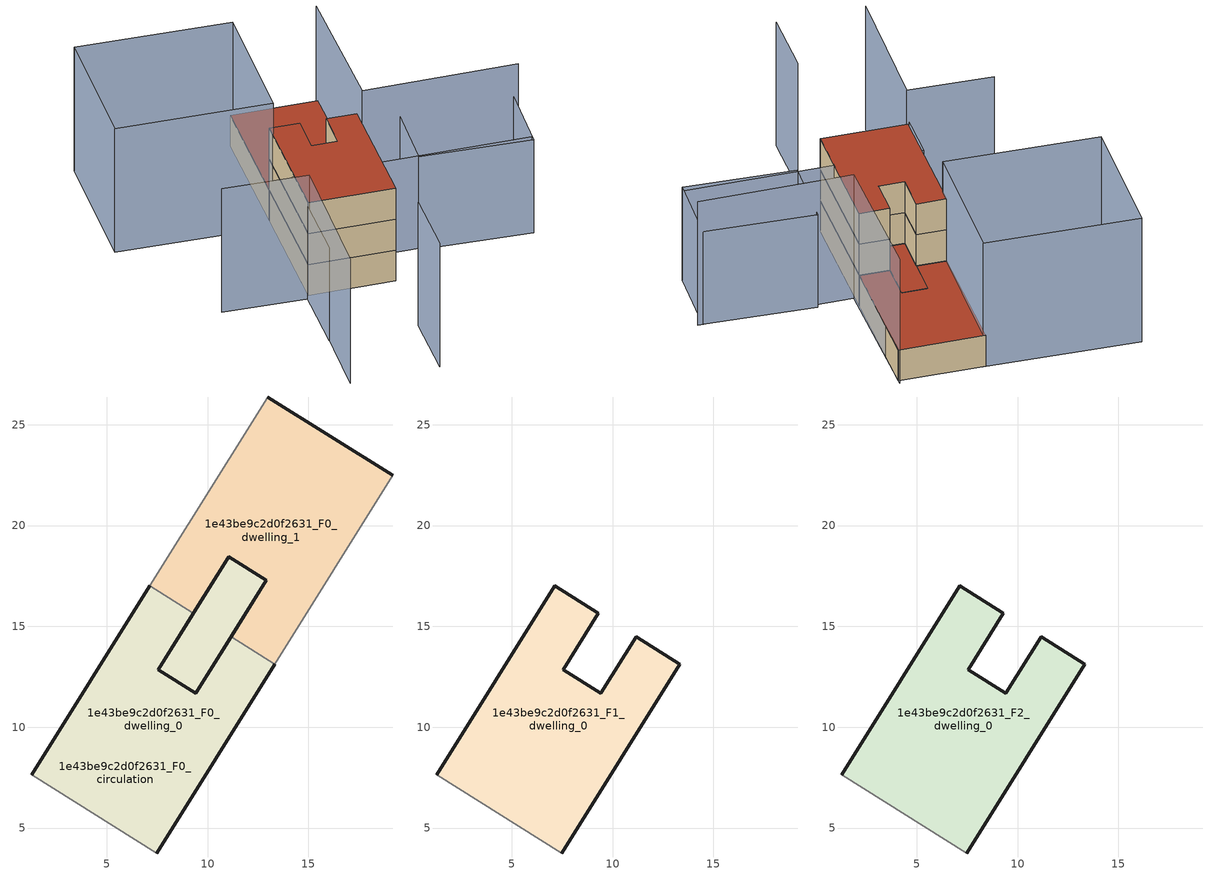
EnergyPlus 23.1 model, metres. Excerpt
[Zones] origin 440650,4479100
1e43be9c2d0f2631_F0_dwelling_0
 floor ground (EU_floor_Construction): 11.16,14.49 13.33,13.13 7.49,3.76 1.28,7.63 7.13,17 9.3,15.65 7.73,13.13 7.54,12.84 9.41,11.68 z0; 12.92,17.3 11.16,14.49 9.41,11.68 7.54,12.84 7.73,13.13 11.05,18.46 z0
 wall outside (EU_wall_Construction): 7.49,3.76 13.33,13.13 / 11.16,14.49 9.41,11.68 7.54,12.84 9.3,15.65 / 7.13,17 1.28,7.63 z0:3
 wall adiabatic (EU_wall_Construction): 1.28,7.63 7.49,3.76 z0:3
 wall to 1e43be9c2d0f2631_F0_dwelling_1 (EU_wall_Construction): 13.33,13.13 11.16,14.49 / 9.3,15.65 7.13,17 z0:3
 roof outside (EU_floor_Construction): 11.16,14.49 12.92,17.3 11.05,18.46 7.73,13.13 7.62,12.96 7.54,12.84 9.41,11.68 z3
1e43be9c2d0f2631_F0_dwelling_1
 floor ground (EU_floor_Construction): 12.92,17.3 11.16,14.49 9.41,11.68 7.54,12.84 9.3,15.65 11.05,18.46 z0; 19.18,22.5 13.33,13.13 11.16,14.49 12.92,17.3 11.05,18.46 9.3,15.65 7.13,17 12.98,26.38 z0
 wall outside (EU_wall_Construction): 9.3,15.65 11.05,18.46 12.92,17.3 11.16,14.49 / 19.18,22.5 12.98,26.38 z0:3
 wall adiabatic (EU_wall_Construction): 12.98,26.38 7.13,17 / 13.33,13.13 19.18,22.5 z0:3
 roof outside (EU_roof_Construction): 13.33,13.13 19.18,22.5 12.98,26.38 7.13,17 9.3,15.65 11.05,18.46 12.92,17.3 11.16,14.49 z3; 11.16,14.49 12.92,17.3 11.05,18.46 9.3,15.65 7.54,12.84 9.41,11.68 z3
1e43be9c2d0f2631_F0_circulation
 floor ground (EU_floor_Construction): 11.16,14.49 13.33,13.13 7.49,3.76 1.28,7.63 7.13,17 9.3,15.65 7.73,13.13 7.54,12.84 9.41,11.68 z0; 12.92,17.3 11.16,14.49 9.41,11.68 7.54,12.84 7.73,13.13 9.3,15.65 11.05,18.46 z0; 19.18,22.5 13.33,13.13 11.16,14.49 12.92,17.3 11.05,18.46 9.3,15.65 7.13,17 12.98,26.38 z0
 wall outside (EU_wall_Construction): 12.92,17.3 11.05,18.46 7.54,12.84 9.41,11.68 12.92,17.3 z0:3
 roof outside (EU_roof_Construction): 11.16,14.49 12.92,17.3 11.05,18.46 9.3,15.65 7.73,13.13 7.54,12.84 9.41,11.68 z3; 7.49,3.76 13.33,13.13 11.16,14.49 9.41,11.68 7.54,12.84 7.73,13.13 9.3,15.65 7.13,17 1.28,7.63 z3; 13.33,13.13 19.18,22.5 12.98,26.38 7.13,17 9.3,15.65 11.05,18.46 12.92,17.3 11.16,14.49 z3
1e43be9c2d0f2631_F1_dwelling_0
 floor to 1e43be9c2d0f2631_F0_dwelling_0 (EU_floor_Construction): 11.16,14.49 13.33,13.13 7.49,3.76 1.28,7.63 7.13,17 9.3,15.65 7.62,12.96 7.54,12.84 9.41,11.68 z3
 wall outside (EU_wall_Construction): 7.49,3.76 13.33,13.13 11.16,14.49 9.41,11.68 7.54,12.84 9.3,15.65 7.13,17 1.28,7.63 z3:6
 wall adiabatic (EU_wall_Construction): 1.28,7.63 7.49,3.76 z3:6
1e43be9c2d0f2631_F2_dwelling_0
 floor to 1e43be9c2d0f2631_F1_dwelling_0 (EU_floor_Construction): 11.16,14.49 13.33,13.13 7.49,3.76 1.28,7.63 7.13,17 9.3,15.65 7.54,12.84 9.41,11.68 z6
 wall outside (EU_wall_Construction): 7.49,3.76 13.33,13.13 11.16,14.49 9.41,11.68 7.54,12.84 9.3,15.65 7.13,17 1.28,7.63 z6:9
 wall adiabatic (EU_wall_Construction): 1.28,7.63 7.49,3.76 z6:9
 roof outside (EU_roof_Construction): 7.49,3.76 13.33,13.13 11.16,14.49 9.41,11.68 7.54,12.84 9.3,15.65 7.13,17 1.28,7.63 z9
shading: 0.71,-6.99 3.94,-1.78 / -5.11,11.24 1,7.27 / 1,7.27 -5.75,-3.13 / 23.94,5.22 12.77,12.06 / 12.77,12.06 19.33,22.77 / 13.17,26.25 6.7,16.17 / 6.7,16.17 -4.4,23.29 / -4.4,23.29 2.07,33.38 / 2.07,33.38 13.17,26.25 z0:12; -2.37,2.12 3.17,11.03 / 3.17,11.03 20.21,0.45 / 23.56,5.46 19.96,0.06 / 19.96,0.06 12.06,5.33 / 12.06,5.33 15.66,10.73 / 15.66,10.73 23.56,5.46 z0:9
[Building]
EU S2 Campaign: North Axis=0; Terrain=City; Solar Distribution=FullExterior
[Site:Location]
Madrid: Latitude=40.5; Longitude=-3.5; Time Zone=1; Elevation=609
[SizingPeriod:WeatherFileDays]
AnnualSizingPeriod: Begin Month=1; Begin Day of Month=1; End Month=12; End Day of Month=31; Day of Week for Start Day=Monday; Use Weather File Daylight Saving Period=No; Use Weather File Rain and Snow Indicators=No
[MATERIAL]
EU_InternalMass_Material: Roughness=MediumRough; Thickness=0.1; Conductivity=1; Density=1800; Specific Heat=900; Thermal Absorptance=0.9; Solar Absorptance=0.7; Visible Absorptance=0.7
[MATERIAL:NOMASS] Roughness=MediumRough; Thermal Absorptance=0.9; Solar Absorptance=0.7; Visible Absorptance=0.7
Name | Thermal Resistance
EU_wall_NoMass | 1.60022
EU_roof_NoMass | 1.57597
EU_floor_NoMass | 0.470652
[CONSTRUCTION]
EU_wall_Construction: EU_wall_NoMass
EU_roof_Construction: EU_roof_NoMass
EU_floor_Construction: EU_floor_NoMass
EU_InternalMass_Construction: EU_InternalMass_Material
[ZONE] Type=1; Multiplier=1; Ceiling Height=autocalculate; Floor Area=autocalculate; Part of Total Floor Area=Yes
Name | Volume
1e43be9c2d0f2631_F0_dwelling_0; 1e43be9c2d0f2631_F0_dwelling_1 | 264.272
1e43be9c2d0f2631_F1_dwelling_0; 1e43be9c2d0f2631_F2_dwelling_0 | 220.631
1e43be9c2d0f2631_F0_circulation | 484.902
[INTERNALMASS] Construction=EU_InternalMass_Construction
Name | Zone or ZoneList | Surface Area
1e43be9c2d0f2631_F0_dwelling_0_EU_InternalMass | 1e43be9c2d0f2631_F0_dwelling_0 | 73.5434
1e43be9c2d0f2631_F0_dwelling_1_EU_InternalMass | 1e43be9c2d0f2631_F0_dwelling_1 | 73.5434
1e43be9c2d0f2631_F1_dwelling_0_EU_InternalMass | 1e43be9c2d0f2631_F1_dwelling_0 | 161.728
1e43be9c2d0f2631_F2_dwelling_0_EU_InternalMass | 1e43be9c2d0f2631_F2_dwelling_0 | 161.728
[OTHEREQUIPMENT] Fuel Type=Electricity; Design Level Calculation Method=Watts/Area; Power per Zone Floor Area=1; Fraction Latent=0; Fraction Radiant=0; Fraction Lost=0; Carbon Dioxide Generation Rate=0; EndUse Subcategory=EU_Step8_InternalGains
Name | Zone or ZoneList or Space or SpaceList | Schedule
EU_Step8_InternalGain_1e43be9c2d0f2631_F0_dwelling_0_f000 | 1e43be9c2d0f2631_F0_dwelling_0 | EU_Step8_GainSchedule_1e43be9c2d0f2631_F0_dwelling_0_f000
EU_Step8_InternalGain_1e43be9c2d0f2631_F0_dwelling_1_f000 | 1e43be9c2d0f2631_F0_dwelling_1 | EU_Step8_GainSchedule_1e43be9c2d0f2631_F0_dwelling_1_f000
EU_Step8_InternalGain_1e43be9c2d0f2631_F1_dwelling_0_f000 | 1e43be9c2d0f2631_F1_dwelling_0 | EU_Step8_GainSchedule_1e43be9c2d0f2631_F1_dwelling_0_f000
EU_Step8_InternalGain_1e43be9c2d0f2631_F2_dwelling_0_f000 | 1e43be9c2d0f2631_F2_dwelling_0 | EU_Step8_GainSchedule_1e43be9c2d0f2631_F2_dwelling_0_f000
[ZONEINFILTRATION:DESIGNFLOWRATE]
EU_Circulation_Infiltration_1e43be9c2d0f2631_F0_circulation: Zone or ZoneList or Space or SpaceList=1e43be9c2d0f2631_F0_circulation; Schedule=EU_AlwaysOn; Design Flow Rate Calculation Method=Flow/Area; Flow Rate per Floor Area=0.0005; Constant Term Coefficient=1; Temperature Term Coefficient=0; Velocity Term Coefficient=0; Velocity Squared Term Coefficient=0
[ZONEVENTILATION:DESIGNFLOWRATE] Schedule=EU_AlwaysOn; Design Flow Rate Calculation Method=AirChanges/Hour; Air Changes per Hour=0.480704; Ventilation Type=Natural; Fan Pressure Rise=0; Fan Total Efficiency=1; Constant Term Coefficient=1; Temperature Term Coefficient=0; Velocity Term Coefficient=0; Velocity Squared Term Coefficient=0; Minimum Indoor Temperature=-100; Maximum Indoor Temperature=100; Delta Temperature=-100; Minimum Outdoor Temperature=-100; Maximum Outdoor Temperature=100; Maximum Wind Speed=40
Name | Zone or ZoneList or Space or SpaceList
EU_ConstantAir_1e43be9c2d0f2631_F0_dwelling_0 | 1e43be9c2d0f2631_F0_dwelling_0
EU_ConstantAir_1e43be9c2d0f2631_F0_dwelling_1 | 1e43be9c2d0f2631_F0_dwelling_1
EU_ConstantAir_1e43be9c2d0f2631_F1_dwelling_0 | 1e43be9c2d0f2631_F1_dwelling_0
EU_ConstantAir_1e43be9c2d0f2631_F2_dwelling_0 | 1e43be9c2d0f2631_F2_dwelling_0
[HVACTEMPLATE:THERMOSTAT] Constant Heating Setpoint=20; Constant Cooling Setpoint=50
EU_HeatOnly_1e43be9c2d0f2631_F0_dwelling_0; EU_HeatOnly_1e43be9c2d0f2631_F0_dwelling_1; EU_HeatOnly_1e43be9c2d0f2631_F1_dwelling_0; EU_HeatOnly_1e43be9c2d0f2631_F2_dwelling_0
[HVACTEMPLATE:ZONE:IDEALLOADSAIRSYSTEM] System Availability Schedule=EU_AlwaysOn; Maximum Heating Supply Air Temperature=50; Minimum Cooling Supply Air Temperature=13; Maximum Heating Supply Air Humidity Ratio=0.0156; Minimum Cooling Supply Air Humidity Ratio=0.0077; Heating Limit=NoLimit; Cooling Limit=NoLimit; Heating Availability Schedule=EU_AlwaysOn; Cooling Availability Schedule=EU_CoolingOff; Dehumidification Control Type=ConstantSensibleHeatRatio; Cooling Sensible Heat Ratio=0.7; Dehumidification Setpoint=60; Humidification Control Type=None; Humidification Setpoint=30; Outdoor Air Method=None; Outdoor Air Flow Rate per Person=0.00944; Outdoor Air Flow Rate per Zone Floor Area=0; Outdoor Air Flow Rate per Zone=0; Demand Controlled Ventilation Type=None; Outdoor Air Economizer Type=NoEconomizer; Heat Recovery Type=None; Sensible Heat Recovery Effectiveness=0.7; Latent Heat Recovery Effectiveness=0.65
Name | Template Thermostat
1e43be9c2d0f2631_F0_dwelling_0 | EU_HeatOnly_1e43be9c2d0f2631_F0_dwelling_0
1e43be9c2d0f2631_F0_dwelling_1 | EU_HeatOnly_1e43be9c2d0f2631_F0_dwelling_1
1e43be9c2d0f2631_F1_dwelling_0 | EU_HeatOnly_1e43be9c2d0f2631_F1_dwelling_0
1e43be9c2d0f2631_F2_dwelling_0 | EU_HeatOnly_1e43be9c2d0f2631_F2_dwelling_0
[SIZING:ZONE] Zone Cooling Design Supply Air Temperature Input Method=SupplyAirTemperature; Zone Cooling Design Supply Air Temperature=13; Zone Heating Design Supply Air Temperature Input Method=SupplyAirTemperature; Zone Heating Design Supply Air Temperature=50; Zone Cooling Design Supply Air Humidity Ratio=0.008; Zone Heating Design Supply Air Humidity Ratio=0.008; Cooling Design Air Flow Method=DesignDay; Cooling Design Air Flow Rate=0; Cooling Minimum Air Flow per Zone Floor Area=0.000762; Cooling Minimum Air Flow=0; Cooling Minimum Air Flow Fraction=0.2; Heating Design Air Flow Method=DesignDay; Heating Design Air Flow Rate=0; Heating Maximum Air Flow per Zone Floor Area=0.002032; Heating Maximum Air Flow=0.141576; Heating Maximum Air Flow Fraction=0.3; Account for Dedicated Outdoor Air System=No; Dedicated Outdoor Air System Control Strategy=NeutralSupplyAir; Dedicated Outdoor Air Low Setpoint Temperature for Design=autosize; Dedicated Outdoor Air High Setpoint Temperature for Design=autosize; Zone Load Sizing Method=Sensible Load Only No Latent Load; Zone Latent Cooling Design Supply Air Humidity Ratio Input Method=HumidityRatioDifference; Zone Cooling Design Supply Air Humidity Ratio Difference=0.005; Zone Latent Heating Design Supply Air Humidity Ratio Input Method=HumidityRatioDifference; Zone Humidification Design Supply Air Humidity Ratio Difference=0.005
1e43be9c2d0f2631_F0_dwelling_0; 1e43be9c2d0f2631_F0_dwelling_1; 1e43be9c2d0f2631_F1_dwelling_0; 1e43be9c2d0f2631_F2_dwelling_0
[SCHEDULE:CONSTANT]
Name | Hourly Value
EU_AlwaysOn | 1
EU_CoolingOff | 0
[SCHEDULE:FILE] Column Number=1; Rows to Skip at Top=0; Number of Hours of Data=8760; Column Separator=Comma; Interpolate to Timestep=No; Minutes per Item=60; Adjust Schedule for Daylight Savings=Yes
Name | File
EU_Step8_GainSchedule_1e43be9c2d0f2631_F0_dwelling_0_f000 | ../../schedules/1e43be9c2d0f2631/1e43be9c2d0f2631_F0_dwelling_0_f000_gain.csv
EU_Step8_GainSchedule_1e43be9c2d0f2631_F0_dwelling_1_f000 | ../../schedules/1e43be9c2d0f2631/1e43be9c2d0f2631_F0_dwelling_1_f000_gain.csv
EU_Step8_GainSchedule_1e43be9c2d0f2631_F1_dwelling_0_f000 | ../../schedules/1e43be9c2d0f2631/1e43be9c2d0f2631_F1_dwelling_0_f000_gain.csv
EU_Step8_GainSchedule_1e43be9c2d0f2631_F2_dwelling_0_f000 | ../../schedules/1e43be9c2d0f2631/1e43be9c2d0f2631_F2_dwelling_0_f000_gain.csv
